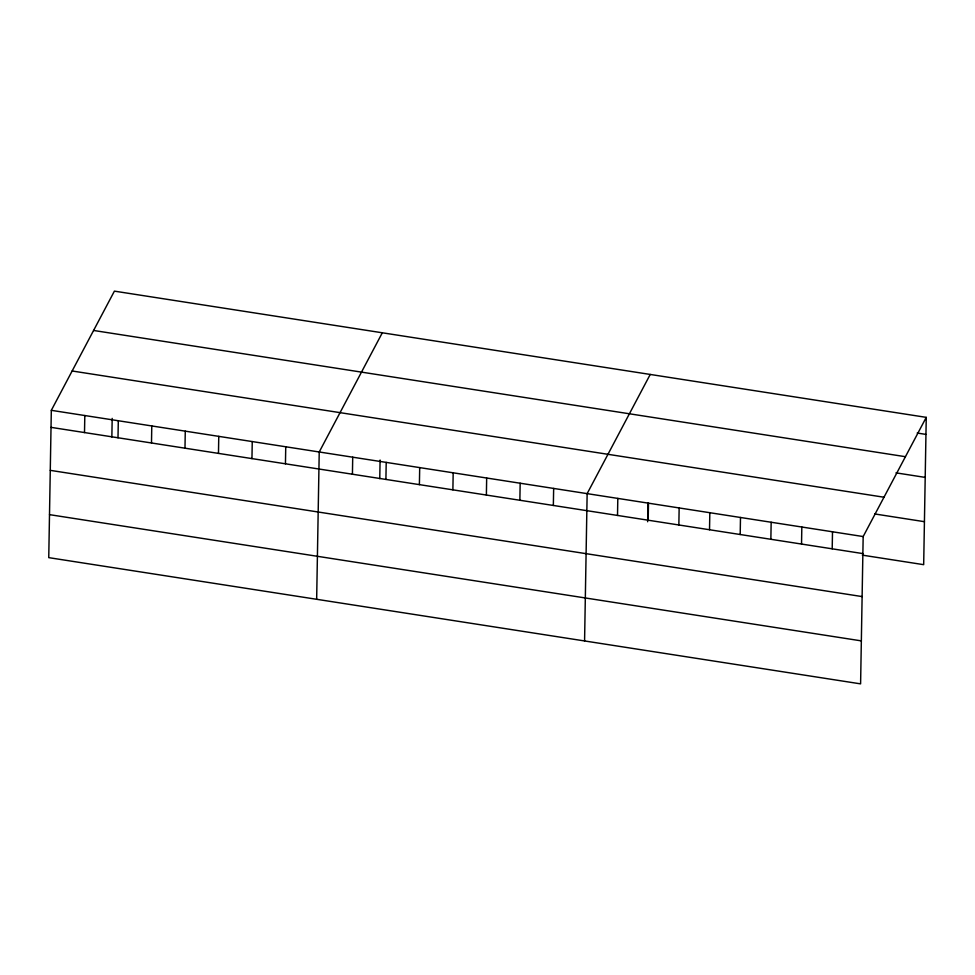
<?xml version="1.0" encoding="UTF-8"?>
<svg xmlns="http://www.w3.org/2000/svg" width="975" height="975" viewBox="0 0 975 975"><rect width="100%" height="100%" fill="white"/><g stroke="black" fill="none" stroke-linecap="round" stroke-linejoin="round"><path stroke-width="1.46" d="M51.322 410.329L48.75 557.639L860.596 683.865L863.168 536.555L926.25 417.361L114.404 291.135L51.322 410.329L863.168 536.555M84.508 432.571L84.813 415.533M111.857 437.007L112.186 418.385M117.999 437.775L118.304 420.737M151.491 442.979L151.783 425.941M184.982 448.183L185.274 431.157M218.473 453.399L218.766 436.361M251.952 458.603L252.257 441.565M285.443 463.808L285.748 446.769M316.656 599.296L319.227 451.986L382.31 332.792M352.426 474.228L352.718 457.19M379.763 478.664L380.092 460.042M385.905 479.432L386.21 462.394M419.396 484.636L419.701 467.598M452.888 489.84L453.18 472.802M486.379 495.056L486.671 478.018M519.87 500.26L520.163 483.222M553.349 505.464L553.654 488.426M584.573 640.953L587.145 493.63L650.227 374.449M617.516 515.446L617.809 498.408M647.656 521.759L647.973 503.124M648.18 520.211L648.485 503.173M678.856 524.977L679.148 507.938M709.52 529.742L709.824 512.716M740.196 534.519L740.488 517.481M770.859 539.285L771.164 522.247M801.535 544.05L801.828 527.012M832.199 548.815L832.504 531.789M926.25 417.361L923.678 564.671L862.339 555.141M917.195 433.034L925.957 434.399M93.588 330.464L905.434 456.702M895.988 472.851L925.202 477.397M72.138 370.987L883.984 497.226M874.77 513.959L924.434 521.686M51.029 427.355L862.875 553.593M50.273 470.352L862.119 596.578M49.506 514.642L861.352 640.88"/></g></svg>
